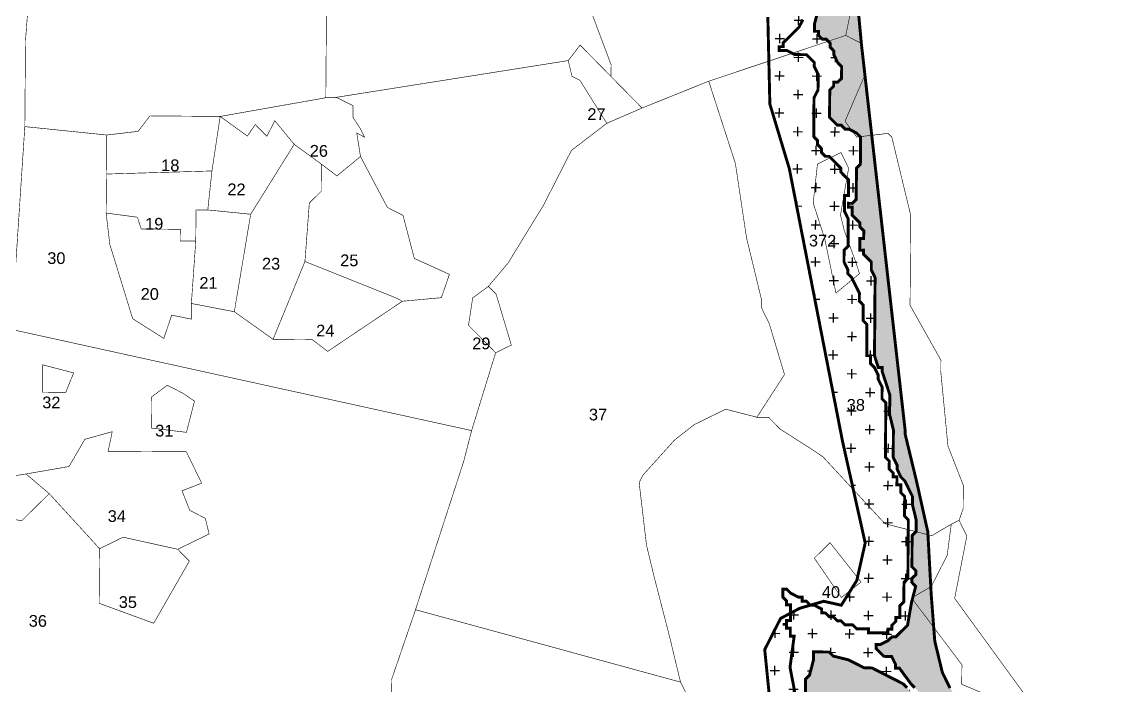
# Model space of a CAD drawing. Header units: metres. Extents: x 317370 to 326712, y 1824935 to 1838812.
# Drawn here: x 322602 to 323741, y 1828312 to 1828998 of the extents above; entities that cross this region are included whole.
import ezdxf

# ---------------------------------------------------------------- set-up
doc = ezdxf.new("R2010")
doc.units = ezdxf.units.M
doc.header["$MEASUREMENT"] = 0
for name, color, linetype in [('CRZ LINE FOR RIVER OR CREEK', 84, 'Continuous'), ('HAZARDS LINE', 1, 'Continuous'), ('INTERTIDAL ZONE', 5, 'Continuous'), ('LOW TIDE LINE', 5, 'Continuous'), ('NDZ-200M FROM CRZ', 30, 'Continuous'), ('RIVER', 4, 'Continuous'), ('SURVEY NO.', 7, 'Continuous'), ('SURVEY PLOT BOUNDARY', 35, 'Continuous')]:
    doc.layers.add(name, color=color, linetype=linetype)
doc.layers.add('HIGH TIDE LINE', color=7, linetype='Continuous', true_color=0xff00c5)
doc.styles.add('PDF Arial', font='arial.ttf')
pattern_1 = [(359.54917, (306983.874, 1824194.798), (19.348987, 19.046862), [9.59926, -28.79778]), (89.54917, (306988.635, 1824189.961), (-19.046862, 19.348987), [9.59926, -28.79778])]

# ---------------------------------------------------------------- blocks, each defined once
blk = doc.blocks.new('81')
at = {"layer": 'INTERTIDAL ZONE'}
h = blk.add_hatch(dxfattribs=at)
h.set_pattern_fill('CROSS', color=256, scale=3.023389, angle=-0.4508)
h.set_pattern_definition([(359.54917, (306983.874, 1824194.798), (19.348987, 19.046862), [9.59926, -28.79778]), (89.54917, (306988.635, 1824189.961), (-19.046862, 19.348987), [9.59926, -28.79778])])
h.paths.add_polyline_path([(323463.7, 1829451.5), (323451.9, 1829496), (323444.1, 1829528.3), (323440.1, 1829532.4), (323432.2, 1829552.6), (323428.3, 1829568.7), (323428.3, 1829564.7), (323428.3, 1829560.7), (323428.2, 1829556.6), (323432.2, 1829548.5), (323436.2, 1829540.4), (323440.1, 1829528.3), (323444.1, 1829520.2), (323444, 1829512.2), (323444, 1829508.1), (323443.9, 1829500.1), (323443.9, 1829496), (323443.8, 1829492), (323443.8, 1829488), (323443.8, 1829483.9), (323439.8, 1829484), (323431.7, 1829480), (323423.6, 1829476), (323423.5, 1829472), (323419.5, 1829468), (323415.4, 1829464), (323411.3, 1829460), (323411.3, 1829451.9), (323411.3, 1829447.9), (323415.3, 1829443.9), (323419.2, 1829435.8), (323423.2, 1829431.7), (323435.3, 1829427.6), (323439.3, 1829423.5), (323443.3, 1829419.4), (323451.3, 1829415.3), (323455.3, 1829411.3), (323463.4, 1829411.2), (323463.3, 1829407.2), (323467.3, 1829403.1), (323471.3, 1829399.1), (323471.3, 1829395), (323471.3, 1829391), (323471.2, 1829387), (323471.2, 1829382.9), (323471.2, 1829378.9), (323467.1, 1829370.9), (323463, 1829358.8), (323458.9, 1829354.8), (323458.9, 1829350.8), (323458.8, 1829346.7), (323458.8, 1829342.7), (323462.8, 1829334.6), (323470.7, 1829322.5), (323474.7, 1829314.4), (323478.7, 1829306.3), (323478.6, 1829302.2), (323482.6, 1829294.1), (323482.5, 1829286.1), (323486.5, 1829282), (323486.4, 1829269.9), (323490.4, 1829257.8), (323494.3, 1829245.7), (323494.2, 1829237.6), (323494.2, 1829229.6), (323494.1, 1829213.4), (323490, 1829205.4), (323489.9, 1829197.3), (323485.8, 1829193.3), (323481.7, 1829185.3), (323481.7, 1829177.2), (323477.7, 1829177.3), (323477.6, 1829169.2), (323481.6, 1829165.1), (323481.5, 1829149), (323477.4, 1829149.1), (323477.4, 1829145), (323465.1, 1829125), (323461.1, 1829125), (323457, 1829117), (323448.9, 1829109), (323440.7, 1829092.9), (323432.6, 1829080.9), (323432.5, 1829072.8), (323424.4, 1829064.8), (323420.2, 1829052.7), (323420.1, 1829032.6), (323424, 1829020.5), (323424, 1829012.4), (323419.8, 1828996.3), (323419.7, 1828988.2), (323423.8, 1828988.2), (323423.7, 1828984.2), (323427.7, 1828980.1), (323431.8, 1828980.1), (323435.8, 1828976), (323435.7, 1828972), (323439.7, 1828967.9), (323439.7, 1828963.9), (323443.7, 1828955.8), (323447.7, 1828951.7), (323447.6, 1828939.6), (323443.5, 1828935.6), (323439.5, 1828935.7), (323439.4, 1828931.6), (323435.4, 1828927.6), (323435.2, 1828899.4), (323439.2, 1828895.4), (323443.2, 1828891.3), (323447.2, 1828891.3), (323451.2, 1828887.2), (323455.2, 1828887.2), (323463.2, 1828883.1), (323467.2, 1828879), (323467, 1828850.8), (323463, 1828846.8), (323462.7, 1828814.5), (323458.6, 1828810.5), (323454.6, 1828810.6), (323454.6, 1828806.5), (323458.6, 1828806.5), (323458.5, 1828798.4), (323462.5, 1828794.4), (323466.5, 1828790.3), (323466.5, 1828786.3), (323470.5, 1828782.2), (323470.4, 1828774.2), (323466.4, 1828774.2), (323466.3, 1828762.1), (323470.4, 1828762.1), (323470.3, 1828758), (323478.3, 1828749.9), (323478.3, 1828741.8), (323482.2, 1828733.8), (323481.6, 1828653.1), (323485.5, 1828641), (323489.6, 1828641), (323489.5, 1828636.9), (323497.4, 1828612.7), (323497.2, 1828592.5), (323501.1, 1828576.4), (323500.9, 1828548.2), (323504.9, 1828540.1), (323504.9, 1828536), (323508.8, 1828527.9), (323512.8, 1828523.9), (323516.8, 1828515.8), (323520.8, 1828507.7), (323520.7, 1828499.6), (323524.6, 1828483.5), (323524.5, 1828471.4), (323520.4, 1828467.4), (323520.2, 1828435.1), (323524.2, 1828431.1), (323524.2, 1828427), (323520.1, 1828423), (323520.1, 1828419), (323524.1, 1828414.9), (323519.9, 1828398.8), (323515.7, 1828374.7), (323503.5, 1828362.7), (323499.5, 1828362.7), (323495.4, 1828358.7), (323487.3, 1828354.7), (323483.3, 1828354.8), (323483.2, 1828350.7), (323491.2, 1828342.6), (323499.3, 1828342.5), (323503.3, 1828334.5), (323503.2, 1828330.4), (323507.3, 1828330.4), (323519.2, 1828314.2), (323523.2, 1828310.1), (323527.2, 1828306), (323531.2, 1828298), (323535.2, 1828293.9), (323535.2, 1828289.9), (323531.1, 1828285.9), (323527.1, 1828294), (323523.2, 1828302), (323515.2, 1828310.2), (323511.2, 1828314.2), (323495.1, 1828322.4), (323479.1, 1828330.6), (323471, 1828330.7), (323454.9, 1828338.9), (323438.8, 1828343), (323434.8, 1828347.1), (323418.7, 1828347.2), (323418.7, 1828339.2), (323414.5, 1828323.1), (323410.4, 1828319.1), (323410.3, 1828302.9), (323414.3, 1828294.8), (323414.2, 1828286.8), (323418.2, 1828278.7), (323418.1, 1828274.7), (323422.1, 1828270.6), (323426.1, 1828262.5), (323430.1, 1828262.5), (323450.2, 1828254.2), (323454.3, 1828254.2), (323474.4, 1828250), (323502.5, 1828241.7), (323506.5, 1828237.7), (323510.6, 1828241.7), (323522.7, 1828245.6), (323534.9, 1828253.6), (323538.9, 1828253.5), (323534.9, 1828261.6), (323535, 1828273.7), (323539.1, 1828277.7), (323543.1, 1828273.7), (323543.1, 1828269.6), (323547, 1828261.5), (323551, 1828257.5), (323563.1, 1828257.4), (323567.2, 1828261.4), (323571.2, 1828261.4), (323575.2, 1828257.3), (323579.2, 1828257.3), (323583.2, 1828253.2), (323587.3, 1828253.2), (323587.2, 1828249.1), (323595.2, 1828237), (323599.2, 1828232.9), (323607.2, 1828224.8), (323611.2, 1828220.7), (323631.3, 1828208.5), (323639.3, 1828204.4), (323643.3, 1828200.3), (323639.2, 1828192.3), (323619.2, 1828208.6), (323603.1, 1828216.8), (323599.1, 1828216.8), (323595, 1828212.8), (323595, 1828208.8), (323590.7, 1828176.5), (323590.6, 1828164.4), (323594.6, 1828160.4), (323594.6, 1828156.3), (323598.6, 1828156.3), (323606.6, 1828148.2), (323642.8, 1828131.8), (323674.9, 1828123.5), (323679, 1828123.4), (323679, 1828127.5), (323671.1, 1828151.7), (323679.2, 1828155.7), (323683.2, 1828143.6), (323687, 1828123.4), (323687, 1828119.3), (323691, 1828119.3), (323691, 1828115.3), (323699, 1828111.2), (323719.2, 1828111), (323727.3, 1828115), (323735.3, 1828114.9), (323735.3, 1828110.9), (323739.3, 1828106.8), (323755.3, 1828094.6), (323799.2, 1828037.8), (323803.3, 1828037.8), (323803.1, 1828017.6), (323807.1, 1828017.6), (323807.1, 1828013.6), (323811.1, 1828009.5), (323819.1, 1828005.4), (323823.1, 1828001.3), (323827.1, 1827993.2), (323851, 1827960.8), (323862.9, 1827936.5), (323870.9, 1827928.4), (323902.9, 1827895.9), (323910.9, 1827887.8), (323918.9, 1827879.6), (323918.9, 1827875.6), (323922.8, 1827867.5), (323922.8, 1827863.5), (323926.8, 1827863.5), (323930.8, 1827859.4), (323938.9, 1827859.3), (323954.9, 1827843.1), (323986.9, 1827806.5), (324026.7, 1827749.8), (324030.7, 1827741.7), (324034.7, 1827737.6), (324038.7, 1827729.5), (324042.6, 1827721.4), (324062.6, 1827701.1), (324110.5, 1827636.2), (324146.4, 1827583.5), (324154.3, 1827571.4), (324162.2, 1827551.2), (324162.1, 1827539.1), (324169.6, 1827470.5), (324173.6, 1827458.3), (324173.5, 1827450.3), (324181.5, 1827442.2), (324185.5, 1827438.1), (324201.6, 1827429.9), (324233.7, 1827413.5), (324257.8, 1827401.2), (324281.9, 1827389), (324298, 1827384.8), (324310, 1827380.7), (324322.1, 1827380.6), (324326.2, 1827384.6), (324342.3, 1827384.4), (324350.4, 1827388.4), (324358.5, 1827388.4), (324362.5, 1827392.4), (324386.7, 1827396.2), (324394.8, 1827400.2), (324406.9, 1827400.1), (324410.9, 1827396), (324419, 1827395.9), (324427, 1827391.8), (324459.2, 1827387.6), (324475.3, 1827379.4), (324491.4, 1827379.2), (324523.6, 1827375), (324543.7, 1827370.8), (324575.9, 1827362.5), (324620.3, 1827362.1), (324624.3, 1827358), (324628.3, 1827358), (324636.3, 1827349.9), (324640.3, 1827345.8), (324648.3, 1827337.7), (324668.3, 1827321.4), (324704.4, 1827296.9), (324712.4, 1827288.8), (324720.5, 1827288.7), (324724.5, 1827284.7), (324756.7, 1827284.4), (324760.7, 1827280.4), (324784.8, 1827272.1), (324788.8, 1827268), (324796.9, 1827264), (324792.9, 1827276.1), (324789, 1827288.2), (324781, 1827292.3), (324772.9, 1827296.4), (324756.8, 1827300.6), (324736.7, 1827300.7), (324720.6, 1827304.9), (324700.5, 1827313.1), (324676.4, 1827325.4), (324668.4, 1827333.5), (324648.4, 1827349.8), (324628.4, 1827366.1), (324620.3, 1827370.2), (324616.3, 1827374.2), (324584.1, 1827382.5), (324479.5, 1827399.5), (324423.1, 1827404), (324390.8, 1827404.2), (324346.5, 1827408.6), (324314.3, 1827412.9), (324274.1, 1827421.3), (324262, 1827425.4), (324245.9, 1827429.6), (324225.9, 1827441.8), (324205.8, 1827458.1), (324197.9, 1827470.2), (324193.9, 1827478.3), (324189.9, 1827482.4), (324185.9, 1827490.5), (324182, 1827506.7), (324158.3, 1827567.3), (324146.5, 1827599.7), (324138.6, 1827619.9), (324134.6, 1827623.9), (324102.7, 1827672.6), (324094.7, 1827684.7), (324090.8, 1827692.8), (324042.9, 1827753.7), (324022.9, 1827778), (324023, 1827786.1), (324015, 1827794.2), (324015, 1827798.3), (324003, 1827810.4), (324003.1, 1827814.5), (323947.1, 1827875.4), (323939.1, 1827883.5), (323887.2, 1827948.4), (323879.2, 1827956.6), (323855.2, 1827985), (323847.2, 1827993.1), (323827.3, 1828021.5), (323823.3, 1828021.5), (323799.4, 1828058), (323791.4, 1828066.1), (323739.4, 1828114.9), (323735.4, 1828119), (323647.4, 1828208.3), (323627.4, 1828228.7), (323595.4, 1828261.2), (323591.4, 1828265.2), (323587.4, 1828269.3), (323559.5, 1828309.8), (323551.6, 1828326), (323547.7, 1828342.2), (323543.8, 1828358.3), (323540.1, 1828406.7), (323536.6, 1828471.3), (323524.9, 1828523.8), (323513.2, 1828572.2), (323513.2, 1828576.3), (323468, 1828975.8), (323464.3, 1829016.1), (323477.1, 1829108.7), (323493.6, 1829157), (323501.9, 1829185.1), (323510.4, 1829237.5), (323506.7, 1829281.9), (323499, 1829326.3), (323487.2, 1829370.7), (323475.5, 1829411.1)])
at = {"layer": 'NDZ-200M FROM CRZ'}
h = blk.add_hatch(dxfattribs=at)
h.set_pattern_fill('CROSS', color=256, scale=3.023389, angle=-0.4508)
h.set_pattern_definition(pattern_1)
h.paths.add_polyline_path([(323477.7, 1829177.3), (323481.7, 1829177.2), (323481.7, 1829185.3), (323485.8, 1829193.3), (323489.9, 1829197.3), (323490, 1829205.4), (323494.1, 1829213.4), (323494.2, 1829229.6), (323494.2, 1829237.6), (323494.3, 1829245.7), (323490.4, 1829257.8), (323486.4, 1829269.9), (323486.5, 1829282), (323482.5, 1829286.1), (323482.6, 1829294.1), (323478.6, 1829302.2), (323478.7, 1829306.3), (323474.7, 1829314.4), (323470.7, 1829322.5), (323462.8, 1829334.6), (323458.8, 1829342.7), (323458.8, 1829346.7), (323458.9, 1829350.8), (323458.9, 1829354.8), (323463, 1829358.8), (323467.1, 1829370.9), (323471.2, 1829378.9), (323471.2, 1829382.9), (323471.2, 1829387), (323471.3, 1829391), (323471.3, 1829395), (323471.3, 1829399.1), (323467.3, 1829403.1), (323463.3, 1829407.2), (323463.4, 1829411.2), (323455.3, 1829411.3), (323451.3, 1829415.3), (323443.3, 1829419.4), (323439.3, 1829423.5), (323435.3, 1829427.6), (323423.2, 1829431.7), (323419.2, 1829435.8), (323415.3, 1829443.9), (323411.3, 1829447.9), (323411.3, 1829451.9), (323411.3, 1829460), (323415.4, 1829464), (323419.5, 1829468), (323423.5, 1829472), (323423.6, 1829476), (323431.7, 1829480), (323439.8, 1829484), (323443.8, 1829483.9), (323443.8, 1829488), (323443.8, 1829492), (323443.9, 1829496), (323443.9, 1829500.1), (323444, 1829508.1), (323444, 1829512.2), (323444.1, 1829520.2), (323440.1, 1829528.3), (323436.2, 1829540.4), (323432.2, 1829548.5), (323428.2, 1829556.6), (323428.3, 1829560.7), (323428.3, 1829564.7), (323428.3, 1829568.7), (323428.4, 1829572.8), (323428.4, 1829576.8), (323428.4, 1829580.8), (323428.5, 1829584.9), (323428.5, 1829588.9), (323428.5, 1829592.9), (323424.5, 1829597), (323420.5, 1829601), (323412.5, 1829609.2), (323400.6, 1829633.5), (323384.7, 1829653.7), (323380.7, 1829661.8), (323376.7, 1829669.9), (323376.8, 1829678), (323372.8, 1829686.1), (323372.8, 1829690.1), (323368.8, 1829694.2), (323368.9, 1829698.2), (323364.9, 1829698.2), (323360.9, 1829702.3), (323356.9, 1829706.4), (323356.9, 1829710.4), (323348.8, 1829710.5), (323346.8, 1829712.5), (323287.5, 1829686.6), (323349.9, 1829616), (323366.6, 1829562.9), (323369.8, 1829530.7), (323366.5, 1829495.5), (323359.7, 1829459.4), (323363.8, 1829431.2), (323380.8, 1829391.1), (323400.4, 1829378.4), (323406.5, 1829351.2), (323413.5, 1829314.4), (323441.9, 1829242.1), (323441.8, 1829225.9), (323414.9, 1829141.5), (323397.3, 1829111.2), (323373.9, 1829071.1), (323371.5, 1829003.1), (323373.6, 1828913.1), (323393.7, 1828846.3), (323420.2, 1828710.6), (323481.8, 1828685.9), (323482.2, 1828733.8), (323478.3, 1828741.8), (323478.3, 1828749.9), (323470.3, 1828758), (323470.4, 1828762.1), (323466.3, 1828762.1), (323466.4, 1828774.2), (323470.4, 1828774.2), (323470.5, 1828782.2), (323466.5, 1828786.3), (323466.5, 1828790.3), (323462.5, 1828794.4), (323458.5, 1828798.4), (323458.6, 1828806.5), (323454.6, 1828806.5), (323454.6, 1828810.6), (323458.6, 1828810.5), (323462.7, 1828814.5), (323463, 1828846.8), (323467, 1828850.8), (323467.2, 1828879), (323463.2, 1828883.1), (323455.2, 1828887.2), (323451.2, 1828887.2), (323447.2, 1828891.3), (323443.2, 1828891.3), (323439.2, 1828895.4), (323435.2, 1828899.4), (323435.4, 1828927.6), (323439.4, 1828931.6), (323439.5, 1828935.7), (323443.5, 1828935.6), (323447.6, 1828939.6), (323447.7, 1828951.7), (323443.7, 1828955.8), (323439.7, 1828963.9), (323439.7, 1828967.9), (323435.7, 1828972), (323435.8, 1828976), (323431.8, 1828980.1), (323427.7, 1828980.1), (323423.7, 1828984.2), (323423.8, 1828988.2), (323419.7, 1828988.2), (323419.8, 1828996.3), (323424, 1829012.4), (323424, 1829020.5), (323420.1, 1829032.6), (323420.2, 1829052.7), (323424.4, 1829064.8), (323432.5, 1829072.8), (323432.6, 1829080.9), (323440.7, 1829092.9), (323448.9, 1829109), (323457, 1829117), (323461.1, 1829125), (323465.1, 1829125), (323477.4, 1829145), (323477.4, 1829149.1), (323481.5, 1829149), (323481.6, 1829165.1), (323477.6, 1829169.2)])
h = blk.add_hatch(dxfattribs=at)
h.set_pattern_fill('CROSS', color=256, scale=3.023389, angle=-0.4508)
h.set_pattern_definition(pattern_1)
h.paths.add_polyline_path([(323520.1, 1828423), (323524.2, 1828427), (323524.2, 1828431.1), (323520.2, 1828435.1), (323520.4, 1828467.4), (323524.5, 1828471.4), (323524.6, 1828483.5), (323520.7, 1828499.6), (323520.8, 1828507.7), (323516.8, 1828515.8), (323512.8, 1828523.9), (323508.8, 1828527.9), (323504.9, 1828536), (323504.9, 1828540.1), (323500.9, 1828548.2), (323501.1, 1828576.4), (323497.2, 1828592.5), (323497.4, 1828612.7), (323489.5, 1828636.9), (323489.6, 1828641), (323485.5, 1828641), (323481.6, 1828653.1), (323481.8, 1828685.9), (323420.2, 1828710.6), (323448.6, 1828564.7), (323472, 1828459.7), (323463.3, 1828420.9), (323447.3, 1828395.4), (323429.2, 1828399.5), (323404.3, 1828392.2), (323384.7, 1828381.8), (323368.3, 1828349.6), (323373.3, 1828299.7), (323373.5, 1828252.9), (323387.8, 1828221.1), (323423.8, 1828197.7), (323458.5, 1828187.9), (323503.3, 1828187.5), (323534.4, 1828197.1), (323538.6, 1828206.9), (323550.1, 1828134.5), (323575.1, 1828102.8), (323622.2, 1828075.3), (323659.3, 1828069.5), (323702.7, 1828062.8), (323742.7, 1828030.2), (323793.2, 1827955.5), (323836.2, 1827980.9), (323827.1, 1827993.2), (323823.1, 1828001.3), (323819.1, 1828005.4), (323811.1, 1828009.5), (323807.1, 1828013.6), (323807.1, 1828017.6), (323803.1, 1828017.6), (323803.3, 1828037.8), (323799.2, 1828037.8), (323755.3, 1828094.6), (323739.3, 1828106.8), (323735.3, 1828110.9), (323735.3, 1828114.9), (323727.3, 1828115), (323719.2, 1828111), (323699, 1828111.2), (323691, 1828115.3), (323691, 1828119.3), (323687, 1828119.3), (323687, 1828123.4), (323683.2, 1828143.6), (323679.2, 1828155.7), (323671.1, 1828151.7), (323679, 1828127.5), (323679, 1828123.4), (323674.9, 1828123.5), (323642.8, 1828131.8), (323606.6, 1828148.2), (323598.6, 1828156.3), (323594.6, 1828156.3), (323594.6, 1828160.4), (323590.6, 1828164.4), (323590.7, 1828176.5), (323595, 1828208.8), (323595, 1828212.8), (323599.1, 1828216.8), (323603.1, 1828216.8), (323619.2, 1828208.6), (323639.2, 1828192.3), (323643.3, 1828200.3), (323639.3, 1828204.4), (323631.3, 1828208.5), (323611.2, 1828220.7), (323607.2, 1828224.8), (323599.2, 1828232.9), (323595.2, 1828237), (323587.2, 1828249.1), (323587.3, 1828253.2), (323583.2, 1828253.2), (323579.2, 1828257.3), (323575.2, 1828257.3), (323571.2, 1828261.4), (323567.2, 1828261.4), (323563.1, 1828257.4), (323551, 1828257.5), (323547, 1828261.5), (323543.1, 1828269.6), (323543.1, 1828273.7), (323539.1, 1828277.7), (323535, 1828273.7), (323534.9, 1828261.6), (323538.9, 1828253.5), (323534.9, 1828253.6), (323522.7, 1828245.6), (323510.6, 1828241.7), (323506.5, 1828237.7), (323502.5, 1828241.7), (323474.4, 1828250), (323454.3, 1828254.2), (323450.2, 1828254.2), (323430.1, 1828262.5), (323426.1, 1828262.5), (323422.1, 1828270.6), (323418.1, 1828274.7), (323418.2, 1828278.7), (323414.2, 1828286.8), (323414.3, 1828294.8), (323410.3, 1828302.9), (323410.4, 1828319.1), (323414.5, 1828323.1), (323418.7, 1828339.2), (323418.7, 1828347.2), (323434.8, 1828347.1), (323438.8, 1828343), (323454.9, 1828338.9), (323471, 1828330.7), (323479.1, 1828330.6), (323495.1, 1828322.4), (323511.2, 1828314.2), (323515.2, 1828310.2), (323523.2, 1828302), (323527.1, 1828294), (323531.1, 1828285.9), (323535.2, 1828289.9), (323535.2, 1828293.9), (323531.2, 1828298), (323527.2, 1828306), (323523.2, 1828310.1), (323519.2, 1828314.2), (323507.3, 1828330.4), (323503.2, 1828330.4), (323503.3, 1828334.5), (323499.3, 1828342.5), (323491.2, 1828342.6), (323483.2, 1828350.7), (323483.3, 1828354.8), (323487.3, 1828354.7), (323495.4, 1828358.7), (323499.5, 1828362.7), (323503.5, 1828362.7), (323515.7, 1828374.7), (323519.9, 1828398.8), (323524.1, 1828414.9), (323520.1, 1828419)])
at = {"layer": 'CRZ LINE FOR RIVER OR CREEK', "ltscale": 0.1, "const_width": 3.02, "flags": 128}
blk.add_lwpolyline([(323371.5, 1829003.1), (323373.6, 1828913.1), (323393.7, 1828846.3), (323448.6, 1828564.7), (323472, 1828459.7), (323463.3, 1828420.9), (323447.3, 1828395.4), (323429.2, 1828399.5), (323404.3, 1828392.2), (323384.7, 1828381.8), (323368.3, 1828349.6), (323373.3, 1828299.7)], dxfattribs=at)
at = {"layer": 'HAZARDS LINE', "lineweight": 18, "const_width": 3.02}
blk.add_lwpolyline([(323407.7, 1829000.4), (323403.6, 1828992.4), (323399.6, 1828988.4), (323395.5, 1828984.4), (323391.5, 1828980.4), (323387.4, 1828976.4), (323387.4, 1828972.4), (323383.3, 1828972.4), (323383.3, 1828968.4), (323387.3, 1828968.3), (323391.4, 1828968.3), (323399.4, 1828964.2), (323403.4, 1828964.2), (323407.4, 1828964.1), (323411.5, 1828964.1), (323415.5, 1828960.1), (323419.5, 1828956), (323419.4, 1828952), (323423.4, 1828943.9), (323423.4, 1828939.8), (323423.3, 1828927.7), (323419.2, 1828919.7), (323419.1, 1828911.6), (323419.1, 1828907.6), (323419.1, 1828903.6), (323419, 1828899.5), (323419, 1828895.5), (323419, 1828891.5), (323418.9, 1828887.5), (323418.9, 1828883.4), (323418.9, 1828879.4), (323422.9, 1828875.3), (323422.8, 1828871.3), (323426.8, 1828867.2), (323426.8, 1828863.2), (323430.8, 1828859.1), (323434.8, 1828859.1), (323438.8, 1828855), (323442.8, 1828851), (323446.8, 1828846.9), (323446.8, 1828842.9), (323450.8, 1828838.8), (323454.8, 1828834.8), (323454.8, 1828830.7), (323454.7, 1828826.7), (323454.7, 1828822.7), (323454.7, 1828818.6), (323450.6, 1828818.7), (323450.6, 1828814.6), (323450.6, 1828810.6), (323450.5, 1828806.6), (323450.5, 1828802.5), (323454.5, 1828794.4), (323454.5, 1828790.4), (323454.4, 1828782.4), (323454.4, 1828778.3), (323454.3, 1828774.3), (323454.3, 1828766.2), (323450.2, 1828762.2), (323450.2, 1828758.2), (323450.1, 1828754.2), (323450.1, 1828750.1), (323454.1, 1828742), (323454, 1828738), (323458, 1828733.9), (323466, 1828717.8), (323465.9, 1828709.7), (323469.9, 1828705.6), (323469.9, 1828701.6), (323469.8, 1828697.6), (323469.8, 1828693.5), (323469.8, 1828689.5), (323473.8, 1828685.4), (323473.7, 1828681.4), (323473.7, 1828677.4), (323473.7, 1828673.3), (323473.7, 1828669.3), (323473.6, 1828665.3), (323473.6, 1828661.3), (323473.6, 1828657.2), (323473.5, 1828653.2), (323477.6, 1828653.2), (323477.5, 1828649.1), (323477.5, 1828645.1), (323481.5, 1828641), (323485.5, 1828632.9), (323485.4, 1828628.9), (323489.4, 1828620.8), (323489.4, 1828616.8), (323489.3, 1828612.7), (323489.3, 1828608.7), (323493.3, 1828604.7), (323493.3, 1828600.6), (323493.2, 1828596.6), (323493.2, 1828592.6), (323493.2, 1828588.5), (323493.1, 1828584.5), (323493.1, 1828580.5), (323493.1, 1828576.4), (323493, 1828564.3), (323493, 1828560.3), (323492.9, 1828552.2), (323492.9, 1828548.2), (323496.9, 1828544.2), (323496.8, 1828540.1), (323496.8, 1828536.1), (323500.8, 1828532), (323500.8, 1828528), (323504.8, 1828528), (323504.8, 1828523.9), (323504.7, 1828519.9), (323508.8, 1828519.9), (323508.7, 1828515.8), (323508.7, 1828511.8), (323512.7, 1828507.7), (323512.7, 1828503.7), (323512.6, 1828499.7), (323512.6, 1828495.6), (323512.6, 1828491.6), (323512.5, 1828487.6), (323516.5, 1828483.5), (323516.5, 1828479.5), (323516.5, 1828475.5), (323516.4, 1828471.4), (323516.4, 1828467.4), (323516.4, 1828463.4), (323516.3, 1828459.3), (323516.3, 1828455.3), (323516.3, 1828451.3), (323516.2, 1828447.2), (323516.2, 1828443.2), (323516.2, 1828439.2), (323516.2, 1828435.1), (323516.1, 1828431.1), (323516.1, 1828427.1), (323516.1, 1828423.1), (323512, 1828419.1), (323512, 1828415), (323511.9, 1828411), (323511.9, 1828407), (323511.9, 1828402.9), (323511.8, 1828398.9), (323507.8, 1828394.9), (323507.7, 1828390.9), (323507.7, 1828386.8), (323507.7, 1828382.8), (323503.6, 1828382.8), (323503.6, 1828378.8), (323499.6, 1828374.8), (323499.5, 1828370.8), (323495.5, 1828370.8), (323495.5, 1828366.8), (323491.4, 1828366.8), (323487.4, 1828366.8), (323483.4, 1828366.9), (323479.3, 1828366.9), (323475.3, 1828366.9), (323475.3, 1828371), (323471.3, 1828371), (323467.3, 1828371), (323463.2, 1828371.1), (323459.2, 1828375.1), (323455.2, 1828375.1), (323451.2, 1828375.2), (323447.2, 1828379.2), (323443.2, 1828379.3), (323439.2, 1828383.3), (323435.1, 1828383.4), (323431.1, 1828387.4), (323427.1, 1828387.5), (323427.1, 1828391.5), (323419.1, 1828395.6), (323415.1, 1828395.6), (323411.1, 1828399.7), (323407, 1828399.7), (323407.1, 1828403.8), (323403, 1828403.8), (323395, 1828407.9), (323391, 1828411.9), (323387, 1828412), (323386.9, 1828407.9), (323386.9, 1828403.9), (323390.9, 1828399.8), (323390.9, 1828395.8), (323394.9, 1828395.8), (323394.8, 1828387.7), (323394.8, 1828383.7), (323394.8, 1828379.7), (323390.8, 1828379.7), (323390.7, 1828375.7), (323386.7, 1828375.7), (323390.7, 1828375.7), (323390.7, 1828371.6), (323394.7, 1828371.6), (323394.7, 1828367.6), (323394.7, 1828363.5), (323398.7, 1828363.5), (323394.4, 1828331.3), (323398.3, 1828311.1), (323402.1, 1828286.9)], dxfattribs=at)
at = {"layer": 'HIGH TIDE LINE', "lineweight": 35, "const_width": 3.02}
for points in [[(323410.3, 1828302.9), (323410.4, 1828319.1), (323414.5, 1828323.1), (323418.7, 1828339.2), (323418.7, 1828347.2), (323434.8, 1828347.1), (323438.8, 1828343), (323454.9, 1828338.9), (323471, 1828330.7), (323479.1, 1828330.6), (323495.1, 1828322.4), (323511.2, 1828314.2), (323515.2, 1828310.2)], [(323523.2, 1828310.1), (323519.2, 1828314.2), (323507.3, 1828330.4), (323503.2, 1828330.4), (323503.3, 1828334.5), (323499.3, 1828342.5), (323491.2, 1828342.6), (323483.2, 1828350.7), (323483.3, 1828354.8), (323487.3, 1828354.7), (323495.4, 1828358.7), (323499.5, 1828362.7), (323503.5, 1828362.7), (323515.7, 1828374.7), (323519.9, 1828398.8), (323524.1, 1828414.9), (323520.1, 1828419), (323520.1, 1828423), (323524.2, 1828427), (323524.2, 1828431.1), (323520.2, 1828435.1), (323520.4, 1828467.4), (323524.5, 1828471.4), (323524.6, 1828483.5), (323520.7, 1828499.6), (323520.8, 1828507.7), (323516.8, 1828515.8), (323512.8, 1828523.9), (323508.8, 1828527.9), (323504.9, 1828536), (323504.9, 1828540.1), (323500.9, 1828548.2), (323501.1, 1828576.4), (323497.2, 1828592.5), (323497.4, 1828612.7), (323489.5, 1828636.9), (323489.6, 1828641), (323485.5, 1828641), (323481.6, 1828653.1), (323482.2, 1828733.8), (323478.3, 1828741.8), (323478.3, 1828749.9), (323470.3, 1828758), (323470.4, 1828762.1), (323466.3, 1828762.1), (323466.4, 1828774.2), (323470.4, 1828774.2), (323470.5, 1828782.2), (323466.5, 1828786.3), (323466.5, 1828790.3), (323462.5, 1828794.4), (323458.5, 1828798.4), (323458.6, 1828806.5), (323454.6, 1828806.5), (323454.6, 1828810.6), (323458.6, 1828810.5), (323462.7, 1828814.5), (323463, 1828846.8), (323467, 1828850.8), (323467.2, 1828879), (323463.2, 1828883.1), (323455.2, 1828887.2), (323451.2, 1828887.2), (323447.2, 1828891.3), (323443.2, 1828891.3), (323439.2, 1828895.4), (323435.2, 1828899.4), (323435.4, 1828927.6), (323439.4, 1828931.6), (323439.5, 1828935.7), (323443.5, 1828935.6), (323447.6, 1828939.6), (323447.7, 1828951.7), (323443.7, 1828955.8), (323439.7, 1828963.9), (323439.7, 1828967.9), (323435.7, 1828972), (323435.8, 1828976), (323431.8, 1828980.1), (323427.7, 1828980.1), (323423.7, 1828984.2), (323423.8, 1828988.2), (323419.7, 1828988.2), (323419.8, 1828996.3), (323424, 1829012.4)]]:
    blk.add_lwpolyline(points, dxfattribs=at)
at = {"layer": 'INTERTIDAL ZONE', "const_width": 3.02, "flags": 128}
for points in [[(323424, 1829012.4), (323419.8, 1828996.3), (323419.7, 1828988.2), (323423.8, 1828988.2), (323423.7, 1828984.2), (323427.7, 1828980.1), (323431.8, 1828980.1), (323435.8, 1828976), (323435.7, 1828972), (323439.7, 1828967.9), (323439.7, 1828963.9), (323443.7, 1828955.8), (323447.7, 1828951.7), (323447.6, 1828939.6), (323443.5, 1828935.6), (323439.5, 1828935.7), (323439.4, 1828931.6), (323435.4, 1828927.6), (323435.2, 1828899.4), (323439.2, 1828895.4), (323443.2, 1828891.3), (323447.2, 1828891.3), (323451.2, 1828887.2), (323455.2, 1828887.2), (323463.2, 1828883.1), (323467.2, 1828879), (323467, 1828850.8), (323463, 1828846.8), (323462.7, 1828814.5), (323458.6, 1828810.5), (323454.6, 1828810.6), (323454.6, 1828806.5), (323458.6, 1828806.5), (323458.5, 1828798.4), (323462.5, 1828794.4), (323466.5, 1828790.3), (323466.5, 1828786.3), (323470.5, 1828782.2), (323470.4, 1828774.2), (323466.4, 1828774.2), (323466.3, 1828762.1), (323470.4, 1828762.1), (323470.3, 1828758), (323478.3, 1828749.9), (323478.3, 1828741.8), (323482.2, 1828733.8), (323481.6, 1828653.1), (323485.5, 1828641), (323489.6, 1828641), (323489.5, 1828636.9), (323497.4, 1828612.7), (323497.2, 1828592.5), (323501.1, 1828576.4), (323500.9, 1828548.2), (323504.9, 1828540.1), (323504.9, 1828536), (323508.8, 1828527.9), (323512.8, 1828523.9), (323516.8, 1828515.8), (323520.8, 1828507.7), (323520.7, 1828499.6), (323524.6, 1828483.5), (323524.5, 1828471.4), (323520.4, 1828467.4), (323520.2, 1828435.1), (323524.2, 1828431.1), (323524.2, 1828427), (323520.1, 1828423), (323520.1, 1828419), (323524.1, 1828414.9), (323519.9, 1828398.8), (323515.7, 1828374.7), (323503.5, 1828362.7), (323499.5, 1828362.7), (323495.4, 1828358.7), (323487.3, 1828354.7), (323483.3, 1828354.8), (323483.2, 1828350.7), (323491.2, 1828342.6), (323499.3, 1828342.5), (323503.3, 1828334.5), (323503.2, 1828330.4), (323507.3, 1828330.4), (323519.2, 1828314.2), (323523.2, 1828310.1)], [(323515.2, 1828310.2), (323511.2, 1828314.2), (323495.1, 1828322.4), (323479.1, 1828330.6), (323471, 1828330.7), (323454.9, 1828338.9), (323438.8, 1828343), (323434.8, 1828347.1), (323418.7, 1828347.2), (323418.7, 1828339.2), (323414.5, 1828323.1), (323410.4, 1828319.1), (323410.3, 1828302.9)], [(323559.5, 1828309.8), (323551.6, 1828326), (323547.7, 1828342.2), (323543.8, 1828358.3), (323540.1, 1828406.7), (323536.6, 1828471.3), (323524.9, 1828523.8), (323513.2, 1828572.2), (323513.2, 1828576.3), (323468, 1828975.8), (323464.3, 1829016.1)]]:
    blk.add_lwpolyline(points, dxfattribs=at)
at = {"layer": 'LOW TIDE LINE', "lineweight": 18, "const_width": 3.02}
blk.add_lwpolyline([(323559.5, 1828309.8), (323551.6, 1828326), (323547.7, 1828342.2), (323543.8, 1828358.3), (323540.1, 1828406.7), (323536.6, 1828471.3), (323524.9, 1828523.8), (323513.2, 1828572.2), (323513.2, 1828576.3), (323468, 1828975.8), (323464.3, 1829016.1)], dxfattribs=at)
at = {"layer": 'RIVER', "flags": 128}
blk.add_lwpolyline([(323464.3, 1829016.1, 3.02, 3.02, 0), (323468, 1828975.8, 3.02, 3.02, 0), (323513.2, 1828576.3, 3.02, 3.02, 0), (323513.2, 1828572.2, 3.02, 3.02, 0), (323524.9, 1828523.8, 3.02, 3.02, 0), (323536.6, 1828471.3, 3.02, 3.02, 0), (323540.1, 1828406.7, 3.02, 3.02, 0), (323543.8, 1828358.3, 3.02, 3.02, 0), (323547.7, 1828342.2, 3.02, 3.02, 0), (323551.6, 1828326, 3.02, 3.02, 0), (323559.5, 1828309.8, 3.02, 3.02, 0)], format="xyseb", dxfattribs=at)
at = {"layer": 'SURVEY PLOT BOUNDARY', "lineweight": 18, "const_width": 0.605}
for points in [[(323644, 1828293), (323564.3, 1828402.5), (323576.9, 1828466.9), (323568.9, 1828483.1), (323573.1, 1828495.2), (323573.2, 1828519.4), (323557.4, 1828559.8), (323550, 1828636.5), (323550.1, 1828648.6), (323518.3, 1828705.2), (323519, 1828798), (323499.5, 1828878.8), (323495.5, 1828882.8), (323463.2, 1828879), (323451.2, 1828895.3), (323471.8, 1828943.5), (323468, 1828975.8), (323451.9, 1828984), (323460.3, 1829024.2)], [(322586.2, 1829607.6), (322606.3, 1829607.5), (322605.8, 1829547), (322609.2, 1829466.3), (322612.1, 1829321.2), (322616, 1829296.9), (322615.1, 1829192.1), (322615, 1829180), (322609.9, 1829039), (322605.4, 1828978.5), (322604.7, 1828889.8), (322590.9, 1828680.3)], [(322590.9, 1828680.3), (323065.8, 1828575.8), (323057.5, 1828543.6), (323007.9, 1828390.8), (322983.1, 1828318.4), (322983, 1828302.3)], [(322601.5, 1828482.7), (322629.9, 1828510.7), (322681.9, 1828453.8), (322681.4, 1828397.4), (322737.7, 1828376.8), (322774.5, 1828441), (322762.5, 1828453.2), (322794.9, 1828469), (322791, 1828485.2), (322774.9, 1828493.4), (322767, 1828513.6), (322787.2, 1828521.5), (322771.4, 1828553.9), (322690.7, 1828554.5), (322694.9, 1828574.7), (322666.6, 1828566.8), (322650.3, 1828538.7), (322605.9, 1828531), (322581.7, 1828527.2)], [(323289.4, 1828299.9), (323281.4, 1828316), (323269.7, 1828364.5), (323254.1, 1828425.1), (323246.3, 1828457.4), (323238.7, 1828522), (323242.8, 1828530), (323275.3, 1828566.1), (323295.6, 1828582), (323328, 1828597.9), (323360.2, 1828589.6), (323372.3, 1828589.5), (323384.2, 1828577.3), (323416.3, 1828556.9), (323428.4, 1828548.7), (323492.3, 1828479.7), (323540.6, 1828467.2), (323560.8, 1828479.1), (323556.6, 1828446.9), (323540.2, 1828414.8), (323519.9, 1828402.9), (323571.8, 1828333.9), (323571.6, 1828313.8), (323619.8, 1828293.2)], [(322983, 1828302.3), (322983.1, 1828318.4), (323007.9, 1828390.8), (323281.4, 1828316), (323289.4, 1828299.9)]]:
    blk.add_lwpolyline(points, dxfattribs=at)
for points in [[(323310.5, 1828936.7), (323241.7, 1828909), (323209.7, 1828941.5), (323209.8, 1828953.6), (323150.6, 1829111.3), (323200.6, 1829312.5), (323414.3, 1829322.9), (323406.4, 1829347.2), (323414.6, 1829355.2), (323479.2, 1829374.8), (323483.2, 1829370.7), (323491, 1829342.5), (323506.9, 1829306.1), (323522.8, 1829273.7), (323505.7, 1829156.9), (323497.3, 1829116.6), (323473, 1829100.7), (323444.4, 1829048.5), (323460.3, 1829024.2), (323451.9, 1828984)], [(323209.7, 1828941.5), (323177.8, 1828974), (323165.5, 1828958), (322923.4, 1828919.6), (322915.3, 1828919.6), (322916.7, 1829093), (322916.8, 1829105.1), (322916.8, 1829109.1), (322922, 1829254.2), (322958.3, 1829262), (323103.7, 1829293.1), (323200.6, 1829312.5), (323150.6, 1829111.3), (323209.8, 1828953.6)], [(322915.3, 1828919.6), (322806.3, 1828900.3), (322733.8, 1828900.9), (322721.6, 1828884.9), (322689.3, 1828881.1), (322604.7, 1828889.8), (322605.4, 1828978.5), (322609.9, 1829039), (322615, 1829180), (322615.1, 1829192.1), (322687.8, 1829207.7), (322768.6, 1829223.2), (322776.6, 1829223.1), (322841.2, 1829238.7), (322922, 1829254.2), (322916.8, 1829109.1), (322916.8, 1829105.1), (322916.7, 1829093)], [(323451.2, 1828895.3), (323463.2, 1828879), (323495.5, 1828882.8), (323499.5, 1828878.8), (323519, 1828798), (323518.3, 1828705.2), (323550.1, 1828648.6), (323550, 1828636.5), (323557.4, 1828559.8), (323573.2, 1828519.4), (323573.1, 1828495.2), (323568.9, 1828483.1), (323560.8, 1828479.1), (323540.6, 1828467.2), (323492.3, 1828479.7), (323428.4, 1828548.7), (323416.3, 1828556.9), (323384.2, 1828577.3), (323372.3, 1828589.5), (323360.2, 1828589.6), (323388.7, 1828633.7), (323373, 1828686.2), (323365.1, 1828702.4), (323365.1, 1828710.5), (323349.5, 1828775.1), (323338, 1828851.8), (323310.5, 1828936.7), (323451.9, 1828984), (323468, 1828975.8), (323471.8, 1828943.5)], [(323209.7, 1828941.5), (323241.7, 1828909), (323205.3, 1828893.2), (323177.5, 1828937.7), (323169.4, 1828941.8), (323165.5, 1828958), (323177.8, 1828974)], [(323205.3, 1828893.2), (323168.8, 1828865.2), (323140.2, 1828809), (323103.4, 1828748.8), (323083.1, 1828724.8), (323066.9, 1828712.8), (323062.6, 1828684.6), (323090.6, 1828656.2), (323065.8, 1828575.8), (322590.9, 1828680.3), (322604.7, 1828889.8), (322689.3, 1828881.1), (322689, 1828840.8), (322688.6, 1828800.5), (322692.4, 1828768.2), (322716, 1828691.4), (322748.1, 1828671), (322756.3, 1828695.1), (322776.5, 1828690.9), (322776.6, 1828707.1), (322820.9, 1828698.6), (322860.9, 1828670.1), (322901.3, 1828669.8), (322917.3, 1828657.6), (322994.3, 1828709.4), (323034.6, 1828713.1), (323042.9, 1828737.2), (323006.7, 1828753.6), (322995, 1828798.1), (322978.9, 1828806.3), (322951.1, 1828858.9), (322947.3, 1828883.1), (322955.3, 1828879), (322951.3, 1828887.1), (322943.4, 1828899.3), (322943.5, 1828911.4), (322927.4, 1828919.5), (322923.4, 1828919.6), (323165.5, 1828958), (323169.4, 1828941.8), (323177.5, 1828937.7)], [(323007.9, 1828390.8), (323057.5, 1828543.6), (323065.8, 1828575.8), (323090.6, 1828656.2), (323106.8, 1828664.1), (323091.1, 1828716.7), (323083.1, 1828724.8), (323103.4, 1828748.8), (323140.2, 1828809), (323168.8, 1828865.2), (323205.3, 1828893.2), (323241.7, 1828909), (323310.5, 1828936.7), (323338, 1828851.8), (323349.5, 1828775.1), (323365.1, 1828710.5), (323365.1, 1828702.4), (323373, 1828686.2), (323388.7, 1828633.7), (323360.2, 1828589.6), (323328, 1828597.9), (323295.6, 1828582), (323275.3, 1828566.1), (323242.8, 1828530), (323238.7, 1828522), (323246.3, 1828457.4), (323254.1, 1828425.1), (323269.7, 1828364.5), (323281.4, 1828316)], [(322923.4, 1828919.6), (322927.4, 1828919.5), (322943.5, 1828911.4), (322943.4, 1828899.3), (322951.3, 1828887.1), (322955.3, 1828879), (322947.3, 1828883.1), (322951.1, 1828858.9), (322926.8, 1828838.9), (322910.7, 1828851.1), (322882.7, 1828871.5), (322862.7, 1828895.9), (322854.5, 1828879.8), (322842.5, 1828892), (322834.4, 1828880), (322806.3, 1828900.3), (322915.3, 1828919.6)], [(322797.8, 1828844), (322689, 1828840.8), (322689.3, 1828881.1), (322721.6, 1828884.9), (322733.8, 1828900.9), (322806.3, 1828900.3)], [(322882.7, 1828871.5), (322837.8, 1828799.3), (322793.5, 1828803.7), (322797.8, 1828844), (322806.3, 1828900.3), (322834.4, 1828880), (322842.5, 1828892), (322854.5, 1828879.8), (322862.7, 1828895.9)], [(322882.7, 1828871.5), (322910.7, 1828851.1), (322910.5, 1828822.9), (322898.3, 1828810.9), (322893.8, 1828750.5), (322860.9, 1828670.1), (322820.9, 1828698.6), (322837.8, 1828799.3)], [(322910.7, 1828851.1), (322926.8, 1828838.9), (322951.1, 1828858.9), (322978.9, 1828806.3), (322995, 1828798.1), (323006.7, 1828753.6), (323042.9, 1828737.2), (323034.6, 1828713.1), (322994.3, 1828709.4), (322986.2, 1828713.5), (322893.8, 1828750.5), (322898.3, 1828810.9), (322910.5, 1828822.9)], [(323422.7, 1828851.1), (323447, 1828863), (323454.9, 1828846.9), (323446.5, 1828798.5), (323450.4, 1828782.4), (323462.2, 1828750), (323466.1, 1828737.9), (323441.8, 1828717.9), (323430.1, 1828774.5), (323418.3, 1828810.9)], [(323430.1, 1828774.5), (323441.8, 1828717.9), (323466.1, 1828737.9), (323462.2, 1828750), (323450.4, 1828782.4), (323446.5, 1828798.5), (323454.9, 1828846.9), (323447, 1828863), (323422.7, 1828851.1), (323418.3, 1828810.9)], [(322793.5, 1828803.7), (322781.4, 1828803.8), (322781.1, 1828771.5), (322765, 1828771.7), (322765.1, 1828783.7), (322724.8, 1828784.1), (322720.9, 1828796.2), (322688.6, 1828800.5), (322689, 1828840.8), (322797.8, 1828844)], [(322776.6, 1828707.1), (322776.5, 1828690.9), (322756.3, 1828695.1), (322748.1, 1828671), (322716, 1828691.4), (322692.4, 1828768.2), (322688.6, 1828800.5), (322720.9, 1828796.2), (322724.8, 1828784.1), (322765.1, 1828783.7), (322765, 1828771.7), (322781.1, 1828771.5)], [(322793.5, 1828803.7), (322837.8, 1828799.3), (322820.9, 1828698.6), (322776.6, 1828707.1), (322781.1, 1828771.5), (322781.4, 1828803.8)], [(322860.9, 1828670.1), (322893.8, 1828750.5), (322986.2, 1828713.5), (322994.3, 1828709.4), (322917.3, 1828657.6), (322901.3, 1828669.8)], [(323066.9, 1828712.8), (323083.1, 1828724.8), (323091.1, 1828716.7), (323106.8, 1828664.1), (323090.6, 1828656.2), (323062.6, 1828684.6)], [(322622.9, 1828643.8), (322655.1, 1828635.4), (322646.9, 1828615.3), (322622.7, 1828615.5)], [(322622.7, 1828615.5), (322646.9, 1828615.3), (322655.1, 1828635.4), (322622.9, 1828643.8)], [(322735.5, 1828610.6), (322751.7, 1828622.6), (322767.8, 1828614.4), (322779.8, 1828606.2), (322771.5, 1828574), (322735.3, 1828578.4)], [(322751.7, 1828622.6), (322735.5, 1828610.6), (322735.3, 1828578.4), (322771.5, 1828574), (322779.8, 1828606.2), (322767.8, 1828614.4)], [(322762.5, 1828453.2), (322706.2, 1828465.7), (322681.9, 1828453.8), (322629.9, 1828510.7), (322605.9, 1828531), (322650.3, 1828538.7), (322666.6, 1828566.8), (322694.9, 1828574.7), (322690.7, 1828554.5), (322771.4, 1828553.9), (322787.2, 1828521.5), (322767, 1828513.6), (322774.9, 1828493.4), (322791, 1828485.2), (322794.9, 1828469)], [(322605.9, 1828531), (322629.9, 1828510.7), (322601.5, 1828482.7), (322577.3, 1828486.9), (322581.7, 1828527.2)], [(323715.5, 1828151.4), (323630.8, 1828144), (323615, 1828184.4), (323615.1, 1828208.6), (323623.8, 1828289.2), (323619.8, 1828293.2), (323571.6, 1828313.8), (323571.8, 1828333.9), (323519.9, 1828402.9), (323540.2, 1828414.8), (323556.6, 1828446.9), (323560.8, 1828479.1), (323568.9, 1828483.1), (323576.9, 1828466.9), (323564.3, 1828402.5), (323644, 1828293), (323659.9, 1828256.6), (323687.9, 1828228.2)], [(322681.9, 1828453.8), (322706.2, 1828465.7), (322762.5, 1828453.2), (322774.5, 1828441), (322737.7, 1828376.8), (322681.4, 1828397.4)], [(323419.5, 1828444), (323435.7, 1828460), (323467.7, 1828419.4), (323447.4, 1828403.4)], [(323419.5, 1828444), (323447.4, 1828403.4), (323467.7, 1828419.4), (323435.7, 1828460)]]:
    blk.add_lwpolyline(points, close=True, dxfattribs=at)
at = {"layer": 'SURVEY NO.', "char_height": 12.09, "attachment_point": 7, "rotation": 359.5492, "style": 'PDF Arial'}
for s, insert in [('27', (323185.2, 1828896.7)), ('26', (322898.7, 1828858.6)), ('18', (322745.4, 1828843.7)), ('22', (322813.7, 1828819)), ('19', (322728.8, 1828783.3)), ('372', (323413.9, 1828765.9)), ('30', (322627.8, 1828747.8)), ('23', (322849.4, 1828742.1)), ('25', (322930.1, 1828745.5)), ('21', (322784.8, 1828722.4)), ('20', (322724.2, 1828710.8)), ('24', (322905.3, 1828673.1)), ('29', (323066.4, 1828659.7)), ('32', (322622.6, 1828598.7)), ('38', (323452.9, 1828596.2)), ('37', (323186.8, 1828586.2)), ('31', (322739.2, 1828569.6)), ('34', (322690.2, 1828481.3)), ('40', (323427.2, 1828402.9)), ('35', (322701.6, 1828392.5)), ('36', (322608.7, 1828373.1))]:
    blk.add_mtext(s, dxfattribs=dict(at, insert=insert))

msp = doc.modelspace()

# ---------------------------------------------------------------- block references
msp.add_blockref('81', (0, 0))

doc.saveas('drawing.dxf')
